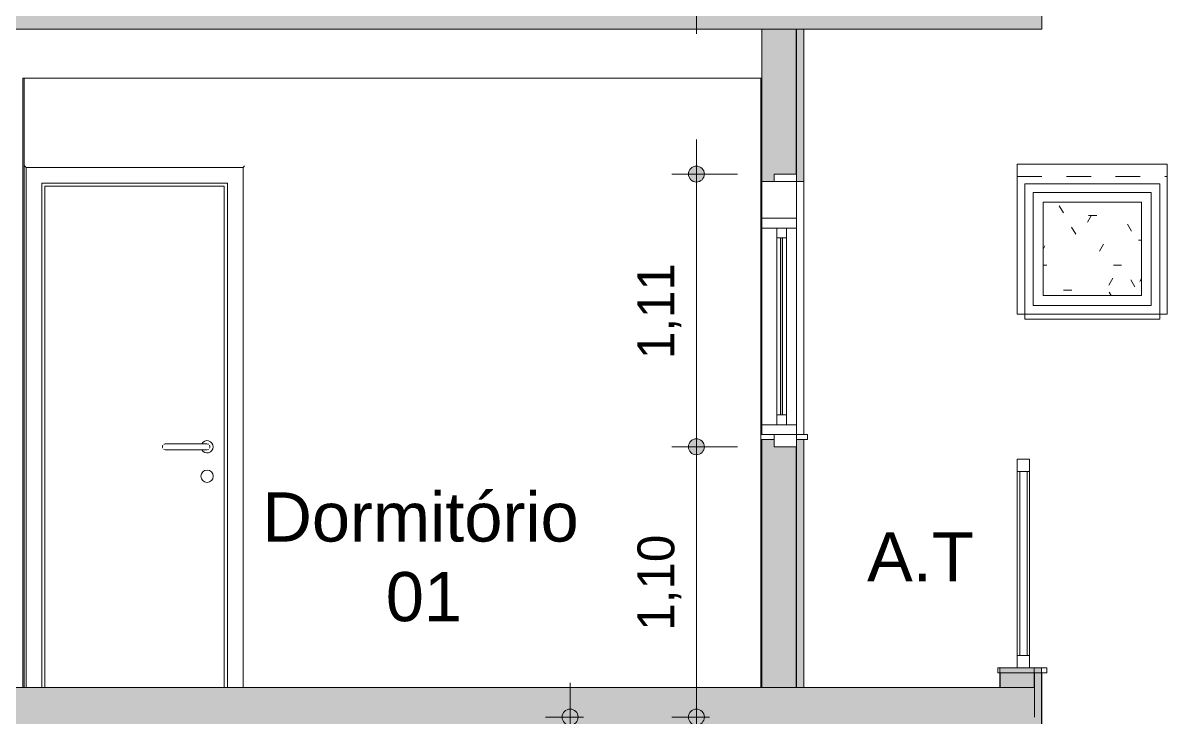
# Model space of a CAD drawing. Header units: metres. Extents: x -96 to 123, y 1 to 648.
# Drawn here: x 85.695 to 90.355, y 599.3 to 602.125 of the extents above; entities that cross this region are included whole.
import ezdxf

# ---------------------------------------------------------------- set-up
doc = ezdxf.new("R2010")
doc.units = ezdxf.units.M
doc.linetypes.add('_Tracejado médio', pattern=[0.004, 0.003, -0.001])
for name, color, linetype, lineweight in [('A-ANNO-DIMS', 7, 'Continuous', 5), ('A-ANNO-DIMS-100', 7, 'Continuous', 5), ('A-AREA-IDEN', 7, 'Continuous', 5), ('A-DETL', 7, 'Continuous', 5), ('A-DETL-GENF', 7, 'Continuous', 5), ('A-DOOR', 7, 'Continuous', 5), ('A-DOOR-FRAM', 7, 'Continuous', 5), ('A-FLOR-CASE', 7, 'Continuous', 5), ('A-FLOR-HRAL', 7, 'Continuous', 5), ('A-FLOR-OTLN', 7, 'Continuous', 5), ('A-GLAZ', 7, 'Continuous', 5), ('A-GLAZ-FRAM', 7, 'Continuous', 5), ('A-GLAZ-GLAS', 7, 'Continuous', 5), ('A-WALL', 7, 'Continuous', 5), ('A-WALL-MBNI', 7, 'Continuous', 5), ('A-WALL-PATT', 7, 'Continuous', 20)]:
    doc.layers.add(name, color=color, linetype=linetype, lineweight=lineweight)
doc.styles.add('Arial_1', font='arial.ttf', dxfattribs={"height": 0.2})
doc.styles.add('Century Gothic', font='GOTHIC.TTF', dxfattribs={"height": 0.15})
doc.dimstyles.new('PAA_-_Cota_com_linha_-_metros', dxfattribs={"dimscale": 0.3048, "dimtxt": 0.156625, "dimasz": 0.853018, "dimexe": 0.328084, "dimexo": 0.328084, "dimgap": 0.131234, "dimtad": 1, "dimrnd": 0.01, "dimzin": 0, "dimdsep": 46, "dimtxsty": 'Century Gothic', "dimblk1": 'DOTSMALL', "dimblk2": 'DOTSMALL', "dimsah": 1, "dimcen": 0.09, "dimdle": 0.459318, "dimazin": 0, "dimtfac": 1, "dimtdec": 4, "dimtix": 1, "dimtmove": 0, "dimatfit": 3, "dimfxl": 1, "dimtvp": 1, "dimtolj": 1, "dimtzin": 0, "dimarcsym": 2})

# ---------------------------------------------------------------- blocks, each defined once
blk = doc.blocks.new('Janela maxim-ar - 1 painel - 61 x 61-V183-Section 3')
at = {"layer": 'A-GLAZ-FRAM', "true_color": 0x808080}
h = blk.add_hatch(dxfattribs=at)
h.set_pattern_fill('FP_15', color=8, style=0, pattern_type=2)
h.set_pattern_definition([(0, (-24.57, 320.824), (0.4064, 0.1016), [0.03353, -0.27127, 0.03353, -0.27127, -1.626]), (0, (-24.57, 320.824), (0.4064, 0.1016), [-0.6096, 0.03353, -0.57607, 0.03353, -0.27127, -0.7112]), (0, (-24.57, 320.824), (0.4064, 0.1016), [-1.524, 0.03353, -0.16967, 0.03353, -0.47447]), (120, (-24.417, 320.875), (-0.29118818, 0.301152724), [0.03353, -0.27127, 0.03353, -0.27127, -1.626]), (120, (-24.417, 320.875), (-0.29118818, 0.301152724), [-0.6096, 0.03353, -0.57607, 0.03353, -0.27127, -0.7112]), (120, (-24.417, 320.875), (-0.29118818, 0.301152724), [-1.524, 0.03353, -0.16967, 0.03353, -0.47447]), (240, (-24.367, 321.078), (-0.11521182, -0.402752724), [0.03353, -0.27127, 0.03353, -0.27127, -1.626]), (240, (-24.367, 321.078), (-0.11521182, -0.402752724), [-0.6096, 0.03353, -0.57607, 0.03353, -0.27127, -0.7112]), (240, (-24.367, 321.078), (-0.11521182, -0.402752724), [-1.524, 0.03353, -0.16967, 0.03353, -0.47447])])
h.paths.add_polyline_path([(-9.7633, 601.015), (-9.4182, 601.015), (-9.4182, 601.395), (-9.8182, 601.395), (-9.8182, 601.015)])
at = {"layer": 'A-GLAZ', "linetype": '_Tracejado médio'}
blk.add_line((-9.9232, 601.5), (-9.3133, 601.5), dxfattribs=at)
at = {"layer": 'A-GLAZ-FRAM'}
for p, q in [((-9.3432, 601.47), (-9.8932, 601.47)), ((-9.8932, 600.94), (-9.8932, 601.47)), ((-9.3432, 601.47), (-9.3432, 600.94)), ((-9.8582, 601.435), (-9.8582, 600.975)), ((-9.8582, 601.435), (-9.3782, 601.435)), ((-9.3782, 600.975), (-9.3782, 601.435)), ((-9.8182, 601.015), (-9.8182, 601.395)), ((-9.8182, 601.395), (-9.4182, 601.395)), ((-9.4182, 601.395), (-9.4182, 601.015)), ((-9.4182, 601.015), (-9.8182, 601.015)), ((-9.8582, 600.975), (-9.3782, 600.975))]:
    blk.add_line(p, q, dxfattribs=at)
blk = doc.blocks.new('xok - janela de correr multipla com persiana - 121 x 111-V185-Section 3')
at = {"layer": 'A-GLAZ', "true_color": 0xe6e6e6}
blk.add_hatch(color=254, dxfattribs=at).paths.add_polyline_path([(-10.8792, 600.53), (-10.8792, 601.25), (-10.8872, 601.25), (-10.8872, 600.53)])
at = {"layer": 'A-GLAZ'}
for p, q in [((-10.9132, 601.51), (-10.9132, 601.48)), ((-10.8232, 601.51), (-10.9132, 601.51)), ((-10.9132, 601.48), (-10.8232, 601.48)), ((-10.8232, 601.48), (-10.8232, 601.51)), ((-10.9132, 600.45), (-10.9132, 600.4)), ((-10.8232, 600.45), (-10.9132, 600.45)), ((-10.8232, 600.4), (-10.8232, 600.45)), ((-10.9132, 600.4), (-10.8232, 600.4))]:
    blk.add_line(p, q, dxfattribs=at)
at = {"layer": 'A-GLAZ-FRAM'}
for p, q in [((-10.9132, 601.48), (-10.9632, 601.48)), ((-10.9632, 601.48), (-10.9632, 601.33)), ((-10.8232, 601.33), (-10.8232, 601.48)), ((-10.8232, 601.33), (-10.9632, 601.33)), ((-10.9632, 601.33), (-10.9632, 601.29)), ((-10.9632, 601.33), (-10.8232, 601.33)), ((-10.9632, 601.29), (-10.8232, 601.29)), ((-10.9632, 601.29), (-10.9632, 600.49)), ((-10.8632, 601.29), (-10.9032, 601.29)), ((-10.9032, 601.29), (-10.9032, 601.25)), ((-10.8632, 601.25), (-10.8632, 601.29)), ((-10.8232, 601.29), (-10.8232, 601.33)), ((-10.8232, 601.29), (-10.8232, 600.49)), ((-10.9032, 601.25), (-10.8632, 601.25)), ((-10.9032, 600.53), (-10.9032, 601.25)), ((-10.8632, 601.25), (-10.8632, 600.53)), ((-10.8632, 600.53), (-10.9032, 600.53)), ((-10.9032, 600.53), (-10.9032, 600.49)), ((-10.8632, 600.49), (-10.8632, 600.53)), ((-10.8232, 600.49), (-10.9632, 600.49)), ((-10.9632, 600.49), (-10.9632, 600.45)), ((-10.9632, 600.45), (-10.9132, 600.45)), ((-10.9032, 600.49), (-10.8632, 600.49)), ((-10.8232, 600.45), (-10.8232, 600.49))]:
    blk.add_line(p, q, dxfattribs=at)
at = {"layer": 'A-GLAZ-GLAS'}
for p, q in [((-10.8792, 601.25), (-10.8872, 601.25)), ((-10.8872, 601.25), (-10.8872, 600.53)), ((-10.8792, 600.53), (-10.8792, 601.25)), ((-10.8872, 600.53), (-10.8792, 600.53))]:
    blk.add_line(p, q, dxfattribs=at)
blk = doc.blocks.new('Porta única com batente1 - 72 x 215-3262574-Section 3')
at = {"layer": 'A-DOOR'}
for p, q in [((-13.9603, 601.537), (-13.9663, 601.543)), ((-13.0763, 601.537), (-13.9603, 601.537)), ((-13.9603, 599.42), (-13.9603, 601.537)), ((-13.0703, 601.543), (-13.0763, 601.537)), ((-13.0763, 599.42), (-13.0763, 601.537)), ((-13.8963, 599.42), (-13.8963, 601.473)), ((-13.8963, 601.473), (-13.1403, 601.473)), ((-13.1403, 601.473), (-13.1403, 599.42)), ((-13.8833, 601.46), (-13.1533, 601.46)), ((-13.8833, 601.46), (-13.8833, 599.42)), ((-13.1533, 601.46), (-13.1533, 599.42)), ((-13.2383, 600.412), (-13.3783, 600.412)), ((-13.3783, 600.388), (-13.2383, 600.388))]:
    blk.add_line(p, q, dxfattribs=at)
at = {"layer": 'A-DOOR', "flags": 128}
for points in [[(-13.3783, 600.412), (-13.3789, 600.412), (-13.3795, 600.412), (-13.3801, 600.412), (-13.3807, 600.412), (-13.3813, 600.412), (-13.3819, 600.412), (-13.3824, 600.412), (-13.383, 600.412), (-13.3836, 600.412), (-13.3841, 600.412), (-13.3847, 600.412), (-13.3852, 600.412), (-13.3858, 600.412), (-13.3863, 600.412), (-13.3868, 600.412), (-13.3873, 600.412), (-13.3877, 600.412), (-13.3882, 600.412), (-13.3886, 600.412), (-13.3891, 600.412), (-13.3895, 600.412), (-13.3899, 600.412), (-13.3902, 600.412), (-13.3906, 600.412), (-13.3909, 600.412), (-13.3912, 600.412), (-13.3915, 600.412), (-13.3918, 600.412), (-13.3921, 600.412), (-13.3923, 600.412), (-13.3925, 600.412), (-13.3927, 600.412), (-13.3928, 600.412), (-13.393, 600.412), (-13.3931, 600.412), (-13.3932, 600.412), (-13.3932, 600.412), (-13.3933, 600.412), (-13.3933, 600.412)], [(-13.2233, 600.412), (-13.2233, 600.412), (-13.2233, 600.412), (-13.2234, 600.412), (-13.2235, 600.412), (-13.2236, 600.412), (-13.2237, 600.412), (-13.2239, 600.412), (-13.2241, 600.412), (-13.2243, 600.412), (-13.2245, 600.412), (-13.2247, 600.412), (-13.225, 600.412), (-13.2253, 600.412), (-13.2256, 600.412), (-13.2259, 600.412), (-13.2263, 600.412), (-13.2266, 600.412), (-13.227, 600.412), (-13.2274, 600.412), (-13.2278, 600.412), (-13.2283, 600.412), (-13.2287, 600.412), (-13.2292, 600.412), (-13.2297, 600.412), (-13.2302, 600.412), (-13.2307, 600.412), (-13.2312, 600.412), (-13.2318, 600.412), (-13.2323, 600.412), (-13.2329, 600.412), (-13.2334, 600.412), (-13.234, 600.412), (-13.2346, 600.412), (-13.2352, 600.412), (-13.2357, 600.412), (-13.2363, 600.412), (-13.2369, 600.412), (-13.2375, 600.412), (-13.2381, 600.412), (-13.2383, 600.412)], [(-13.3933, 600.388), (-13.3933, 600.388), (-13.3933, 600.388), (-13.3932, 600.388), (-13.3931, 600.388), (-13.393, 600.388), (-13.3929, 600.388), (-13.3927, 600.388), (-13.3925, 600.388), (-13.3923, 600.388), (-13.3921, 600.388), (-13.3919, 600.388), (-13.3916, 600.388), (-13.3913, 600.388), (-13.391, 600.388), (-13.3907, 600.388), (-13.3903, 600.388), (-13.39, 600.388), (-13.3896, 600.388), (-13.3892, 600.388), (-13.3887, 600.388), (-13.3883, 600.388), (-13.3879, 600.388), (-13.3874, 600.388), (-13.3869, 600.388), (-13.3864, 600.388), (-13.3859, 600.388), (-13.3854, 600.388), (-13.3848, 600.388), (-13.3843, 600.388), (-13.3837, 600.388), (-13.3832, 600.388), (-13.3826, 600.388), (-13.382, 600.388), (-13.3814, 600.388), (-13.3808, 600.388), (-13.3803, 600.388), (-13.3797, 600.388), (-13.3791, 600.388), (-13.3785, 600.388), (-13.3783, 600.388)], [(-13.2383, 600.388), (-13.2377, 600.388), (-13.2371, 600.388), (-13.2365, 600.388), (-13.2359, 600.388), (-13.2353, 600.388), (-13.2347, 600.388), (-13.2342, 600.388), (-13.2336, 600.388), (-13.233, 600.388), (-13.2325, 600.388), (-13.2319, 600.388), (-13.2314, 600.388), (-13.2308, 600.388), (-13.2303, 600.388), (-13.2298, 600.388), (-13.2293, 600.388), (-13.2289, 600.388), (-13.2284, 600.388), (-13.228, 600.388), (-13.2275, 600.388), (-13.2271, 600.388), (-13.2267, 600.388), (-13.2264, 600.388), (-13.226, 600.388), (-13.2257, 600.388), (-13.2254, 600.388), (-13.2251, 600.388), (-13.2248, 600.388), (-13.2245, 600.388), (-13.2243, 600.388), (-13.2241, 600.388), (-13.2239, 600.388), (-13.2238, 600.388), (-13.2236, 600.388), (-13.2235, 600.388), (-13.2234, 600.388), (-13.2234, 600.388), (-13.2233, 600.388), (-13.2233, 600.388)]]:
    blk.add_lwpolyline(points, dxfattribs=at)
at = {"layer": 'A-DOOR'}
for centre, radius, start, end in [((-13.3933, 600.4), 0.012, 150, 180), ((-13.3933, 600.4), 0.012, 180, 210), ((-13.3933, 600.4), 0.012, 105, 120), ((-13.2233, 600.4), 0.025, 0, 150), ((-13.2233, 600.4), 0.025, 210, 0), ((-13.2233, 600.4), 0.012, 60, 75), ((-13.2233, 600.4), 0.012, 0, 30), ((-13.2233, 600.4), 0.012, 330, 0), ((-13.3933, 600.4), 0.012, 240, 255), ((-13.2233, 600.4), 0.012, 285, 300), ((-13.2233, 600.28), 0.025, 0, 180), ((-13.2233, 600.28), 0.025, 180, 0)]:
    blk.add_arc(centre, radius, start, end, dxfattribs=at)
at = {"layer": 'A-DOOR-FRAM'}
for p, q in [((-13.8833, 599.42), (-13.8833, 601.46)), ((-13.8833, 601.46), (-13.1533, 601.46)), ((-13.1533, 601.46), (-13.1533, 599.42))]:
    blk.add_line(p, q, dxfattribs=at)
blk = doc.blocks.new('Railing - 20mm-V186-Section 3')
at = {"layer": 'A-FLOR-HRAL'}
for p, q in [((-9.9233, 600.3501), (-9.8733, 600.3501)), ((-9.9233, 599.55), (-9.9233, 600.3)), ((-9.8733, 599.55), (-9.8733, 600.3))]:
    blk.add_line(p, q, dxfattribs=at)
blk = doc.blocks.new('Railing - 20mm-891507-Section 3')
at = {"layer": 'A-FLOR-HRAL'}
for p, q in [((-39.8032, 599.55), (-39.8032, 600.3)), ((-39.7732, 599.55), (-39.7732, 600.3))]:
    blk.add_line(p, q, dxfattribs=at)
blk = doc.blocks.new('Railing - Railing-3407390-Section 3')
at = {"layer": 'A-FLOR-HRAL'}
for p, q in [((-9.8733, 600.35), (-9.9233, 600.35)), ((-9.9233, 600.35), (-9.9233, 600.3)), ((-9.8733, 600.3), (-9.8733, 600.35)), ((-9.9233, 600.3), (-9.8733, 600.3)), ((-9.8733, 599.55), (-9.9233, 599.55)), ((-9.9233, 599.55), (-9.9233, 599.5)), ((-9.8733, 599.5), (-9.8733, 599.55)), ((-9.9233, 599.5), (-9.8733, 599.5))]:
    blk.add_line(p, q, dxfattribs=at)
blk.add_blockref('Railing - 20mm-V186-Section 3', (0, 0))
at = {"extrusion": (0, 0, -1), "zscale": -1}
blk.add_blockref('Railing - 20mm-891507-Section 3', (49.6865, 0), dxfattribs=at)
blk = doc.blocks.new('LUC-ARQ-001-MOD-EMB_rvt-3-Section 3')
at = {"layer": 'A-FLOR-CASE', "true_color": 0x808080}
h = blk.add_hatch(dxfattribs=at)
h.set_pattern_fill('FP_18', color=8, style=0, pattern_type=2)
h.set_pattern_definition([(0, (-24.57, 320.824), (0.8128, 0.2032), [0.03353, -0.57607, 0.03353, -0.57607, -3.251]), (0, (-24.57, 320.824), (0.8128, 0.2032), [-1.219, 0.03353, -1.186, 0.03353, -0.57607, -1.422]), (0, (-24.57, 320.824), (0.8128, 0.2032), [-3.048, 0.03353, -0.37287, 0.03353, -0.98247]), (120, (-24.265, 320.926), (-0.58237636, 0.60230545), [0.03353, -0.57607, 0.03353, -0.57607, -3.251]), (120, (-24.265, 320.926), (-0.58237636, 0.60230545), [-1.219, 0.03353, -1.186, 0.03353, -0.57607, -1.422]), (120, (-24.265, 320.926), (-0.58237636, 0.60230545), [-3.048, 0.03353, -0.37287, 0.03353, -0.98247]), (240, (-24.163, 321.332), (-0.23042364, -0.80550545), [0.03353, -0.57607, 0.03353, -0.57607, -3.251]), (240, (-24.163, 321.332), (-0.23042364, -0.80550545), [-1.219, 0.03353, -1.186, 0.03353, -0.57607, -1.422]), (240, (-24.163, 321.332), (-0.23042364, -0.80550545), [-3.048, 0.03353, -0.37287, 0.03353, -0.98247])])
h.paths.add_polyline_path([(-9.8653, 600.92), (-9.3432, 600.92), (-9.3436, 600.94), (-9.8932, 600.94), (-9.8932, 600.92)])
at = {"layer": 'A-FLOR-OTLN', "true_color": 0x808080}
blk.add_hatch(color=8, dxfattribs=at).paths.add_polyline_path([(-13.1572, 599.18), (-9.8533, 599.18), (-9.8533, 599.3), (-18.5182, 599.3), (-18.5182, 599.18), (-13.7649, 599.18)])
at = {"layer": 'A-WALL', "true_color": 0xffbb77}
h = blk.add_hatch(color=31, dxfattribs=at)
h.paths.add_polyline_path([(-10.8232, 599.42), (-10.7933, 599.42), (-10.7933, 600.43), (-10.8232, 600.43), (-10.8232, 599.4677)])
h.paths.add_polyline_path([(-10.7933, 601.48), (-10.7943, 602.1), (-10.8232, 602.1), (-10.8232, 601.48), (-10.8083, 601.48)])
for points in [[(-13.9683, 599.42), (-13.9683, 601.9), (-13.9733, 601.9), (-13.9723, 599.42), (-13.9706, 599.42)], [(-10.9633, 601.51), (-10.9632, 601.51), (-10.9633, 601.9), (-10.9682, 601.8991), (-10.9682, 601.51), (-10.964, 601.51)], [(-10.9633, 599.42), (-10.9632, 599.42), (-10.9633, 600.4), (-10.9682, 600.4), (-10.968, 599.42)], [(-9.8353, 599.18), (-9.8243, 599.18), (-9.8243, 599.5), (-9.8543, 599.5), (-9.8533, 599.18)]]:
    blk.add_hatch(color=31, dxfattribs=at).paths.add_polyline_path(points)
at = {"layer": 'A-WALL-PATT', "lineweight": 5, "true_color": 0xffbb77}
h = blk.add_hatch(color=31, dxfattribs=at)
h.paths.add_polyline_path([(-10.9626, 599.42), (-10.8232, 599.42), (-10.8233, 600.4), (-10.9132, 600.4), (-10.9132, 600.43), (-10.9632, 600.43), (-10.9632, 599.42)])
h.paths.add_polyline_path([(-10.9626, 601.48), (-10.9132, 601.48), (-10.9132, 601.51), (-10.8232, 601.51), (-10.8233, 602.1), (-10.9632, 602.1), (-10.9632, 601.48)])
for points in [[(-9.8653, 599.42), (-9.8543, 599.42), (-9.8543, 599.5), (-9.9943, 599.5), (-9.9943, 599.42), (-9.8733, 599.42)], [(-9.8543, 599.42), (-9.8533, 599.42), (-9.8543, 599.4677)]]:
    blk.add_hatch(color=31, dxfattribs=at).paths.add_polyline_path(points)
at = {"layer": 'A-FLOR-CASE'}
for p, q in [((-9.8932, 600.94), (-9.3432, 600.94)), ((-9.8932, 600.94), (-9.8932, 600.92)), ((-9.3432, 600.92), (-9.8932, 600.92)), ((-9.3432, 600.94), (-9.3432, 600.92))]:
    blk.add_line(p, q, dxfattribs=at)
at = {"layer": 'A-WALL', "lineweight": 20}
for p, q in [((-10.9632, 602.1), (-10.9632, 601.48)), ((-10.8232, 601.51), (-10.8232, 602.1)), ((-13.9733, 601.9), (-13.9733, 599.42)), ((-13.9683, 601.9), (-13.9733, 601.9)), ((-13.9683, 599.42), (-13.9683, 601.9)), ((-10.9632, 601.9), (-10.9682, 601.9)), ((-10.9682, 601.9), (-10.9682, 601.51)), ((-10.9632, 601.51), (-10.9632, 601.9)), ((-10.9682, 601.51), (-10.9632, 601.51)), ((-10.9632, 601.48), (-10.9132, 601.48)), ((-10.9132, 600.45), (-10.9682, 600.45)), ((-10.9682, 600.45), (-10.9682, 600.43)), ((-10.7782, 600.45), (-10.8232, 600.45)), ((-10.7782, 600.43), (-10.7782, 600.45)), ((-10.9682, 600.43), (-10.9632, 600.43)), ((-10.9632, 600.4), (-10.9682, 600.4)), ((-10.9682, 600.4), (-10.9682, 599.42)), ((-10.9632, 600.43), (-10.9632, 599.42)), ((-10.9632, 599.42), (-10.9632, 600.4)), ((-10.8232, 599.42), (-10.8232, 600.4)), ((-10.7933, 600.43), (-10.7782, 600.43)), ((-9.8033, 599.5), (-10.0033, 599.5)), ((-10.0033, 599.5), (-10.0033, 599.48)), ((-10.0033, 599.48), (-9.9933, 599.48)), ((-9.8543, 599.5), (-9.9943, 599.5)), ((-9.9943, 599.5), (-9.9943, 599.42)), ((-9.8533, 599.48), (-9.9933, 599.48)), ((-9.9933, 599.48), (-9.9933, 599.42)), ((-9.9933, 599.48), (-9.9933, 599.42)), ((-9.8543, 599.42), (-9.8543, 599.5)), ((-9.8243, 599.5), (-9.8543, 599.5)), ((-9.8543, 599.5), (-9.8543, 599.42)), ((-9.8533, 599.42), (-9.8533, 599.48)), ((-9.8233, 599.48), (-9.8533, 599.48)), ((-9.8533, 599.48), (-9.8533, 599.42)), ((-9.8533, 599.42), (-9.8533, 599.48)), ((-9.8533, 599.48), (-9.8533, 599.42)), ((-9.8243, 599.18), (-9.8243, 599.5)), ((-9.8233, 599.18), (-9.8233, 599.48)), ((-9.8233, 599.18), (-9.8233, 599.48)), ((-9.8233, 599.48), (-9.8033, 599.48)), ((-9.8033, 599.48), (-9.8033, 599.5))]:
    blk.add_line(p, q, dxfattribs=at)
at = {"layer": 'A-WALL', "color": 8, "true_color": 0x808080}
for p, q in [((-10.8233, 602.1), (-10.8233, 601.51)), ((-10.7933, 601.48), (-10.7933, 602.1)), ((-10.8232, 601.48), (-10.7933, 601.48)), ((-10.8233, 600.4), (-10.8233, 599.42)), ((-10.7933, 599.42), (-10.7933, 600.43))]:
    blk.add_line(p, q, dxfattribs=at)
at = {"layer": 'A-WALL'}
for p, q in [((-13.9232, 601.9), (-13.9683, 601.9)), ((-13.1133, 601.9), (-13.9232, 601.9)), ((-10.9682, 601.9), (-13.1133, 601.9)), ((-9.9233, 601.55), (-9.3133, 601.55)), ((-9.9233, 600.94), (-9.9233, 601.55)), ((-9.3133, 601.55), (-9.3133, 600.94)), ((-10.9682, 600.45), (-10.9682, 601.51)), ((-10.7933, 601.48), (-10.7933, 600.45)), ((-9.8932, 600.94), (-9.8932, 601.47)), ((-9.8932, 601.47), (-9.3432, 601.47)), ((-9.3432, 601.47), (-9.3432, 600.94)), ((-9.8932, 600.94), (-9.9233, 600.94)), ((-9.3133, 600.94), (-9.3432, 600.94)), ((-10.9682, 600.4), (-10.9682, 600.43)), ((-10.9132, 600.43), (-10.9632, 600.43)), ((-10.7933, 600.43), (-10.8232, 600.43)), ((-9.8533, 599.48), (-9.9933, 599.48)), ((-9.8233, 599.48), (-9.8533, 599.48))]:
    blk.add_line(p, q, dxfattribs=at)
at = {"layer": 'A-WALL-MBNI'}
for p, q in [((-10.9632, 600.43), (-10.9132, 600.43)), ((-10.8232, 600.43), (-10.7933, 600.43)), ((-9.9933, 599.48), (-9.8533, 599.48)), ((-9.8533, 599.48), (-9.8233, 599.48))]:
    blk.add_line(p, q, dxfattribs=at)
at = {"layer": 'A-DOOR', "color": 253, "lineweight": 5, "true_color": 0x999999}
blk.add_blockref('Porta única com batente1 - 72 x 215-3262574-Section 3', (0, 0), dxfattribs=at)
at = {"layer": 'A-FLOR-HRAL', "color": 253, "lineweight": 5, "true_color": 0x999999}
blk.add_blockref('Railing - Railing-3407390-Section 3', (0, 0), dxfattribs=at)
at = {"layer": 'A-GLAZ', "color": 253, "lineweight": 5, "true_color": 0x999999}
for name in ['xok - janela de correr multipla com persiana - 121 x 111-V185-Section 3', 'Janela maxim-ar - 1 painel - 61 x 61-V183-Section 3']:
    blk.add_blockref(name, (0, 0), dxfattribs=at)
blk = doc.blocks.new('DIMBLOCK69-Section 3')
at = {"layer": 'A-ANNO-DIMS-100', "true_color": 0x800000}
h = blk.add_hatch(color=16, dxfattribs=at)
edge = h.paths.add_edge_path()
edge.add_arc((87.9241, 599.3), 0.0325, 0, 360)
h = blk.add_hatch(color=16, dxfattribs=at)
edge = h.paths.add_edge_path()
edge.add_arc((87.9241, 596.23), 0.0325, 0, 360)
at = {"layer": 'A-ANNO-DIMS-100', "color": 16, "true_color": 0x800000}
for p, q in [((87.9241, 596.09), (87.9241, 599.44)), ((87.9241, 599.3), (87.8241, 599.3)), ((87.9241, 599.3), (87.9781, 599.3)), ((87.9241, 596.23), (87.8241, 596.23)), ((87.9241, 596.23), (87.9781, 596.23))]:
    blk.add_line(p, q, dxfattribs=at)
for centre in [(87.9241, 599.3), (87.9241, 596.23)]:
    blk.add_circle(centre, 0.0325, dxfattribs=at)
at = {"layer": 'A-ANNO-DIMS-100', "color": 0, "insert": (87.6844, 597.5669), "char_height": 0.15, "width": 0.475501, "attachment_point": 1, "rotation": 90, "line_spacing_factor": 0.984502, "style": 'Century Gothic'}
blk.add_mtext('3,07', dxfattribs=at)
blk = doc.blocks.new('_DotSmall')
at = {"color": 0, "linetype": 'ByBlock', "const_width": 0.5}
blk.add_lwpolyline([(-0.0625, 0, 1), (0.0625, 0, 1)], format="xyb", close=True, dxfattribs=at)
blk = doc.blocks.new('DIMBLOCK123-Section 3')
at = {"layer": 'A-ANNO-DIMS-100', "true_color": 0x800000}
h = blk.add_hatch(color=16, dxfattribs=at)
edge = h.paths.add_edge_path()
edge.add_arc((88.4383, 603.32), 0.0325, 0, 360)
h = blk.add_hatch(color=16, dxfattribs=at)
edge = h.paths.add_edge_path()
edge.add_arc((88.4383, 602.22), 0.0325, 0, 360)
at = {"layer": 'A-ANNO-DIMS-100', "color": 16, "true_color": 0x800000}
for p, q in [((88.4383, 603.32), (88.3383, 603.32)), ((88.4383, 602.08), (88.4383, 603.32)), ((88.4383, 603.32), (88.6044, 603.32)), ((88.4383, 602.22), (88.3383, 602.22)), ((88.4383, 602.22), (88.4923, 602.22))]:
    blk.add_line(p, q, dxfattribs=at)
for centre in [(88.4383, 603.32), (88.4383, 602.22)]:
    blk.add_circle(centre, 0.0325, dxfattribs=at)
at = {"layer": 'A-ANNO-DIMS-100', "color": 0, "insert": (88.1985, 602.5719), "char_height": 0.15, "width": 0.475501, "attachment_point": 1, "rotation": 90, "line_spacing_factor": 0.984502, "style": 'Century Gothic'}
blk.add_mtext('1,10', dxfattribs=at)
blk = doc.blocks.new('DIMBLOCK131-Section 3')
at = {"layer": 'A-ANNO-DIMS-100', "true_color": 0x800000}
h = blk.add_hatch(color=16, dxfattribs=at)
edge = h.paths.add_edge_path()
edge.add_arc((88.4383, 600.4), 0.0325, 0, 360)
h = blk.add_hatch(color=16, dxfattribs=at)
edge = h.paths.add_edge_path()
edge.add_arc((88.4383, 599.3), 0.0325, 0, 360)
at = {"layer": 'A-ANNO-DIMS-100', "color": 16, "true_color": 0x800000}
for p, q in [((88.4383, 600.4), (88.3383, 600.4)), ((88.4383, 599.16), (88.4383, 600.4)), ((88.4383, 600.4), (88.6055, 600.4)), ((88.4383, 599.3), (88.3383, 599.3)), ((88.4383, 599.3), (88.4923, 599.3))]:
    blk.add_line(p, q, dxfattribs=at)
for centre in [(88.4383, 600.4), (88.4383, 599.3)]:
    blk.add_circle(centre, 0.0325, dxfattribs=at)
at = {"layer": 'A-ANNO-DIMS-100', "color": 0, "insert": (88.1985, 599.6519), "char_height": 0.15, "width": 0.475501, "attachment_point": 1, "rotation": 90, "line_spacing_factor": 0.984502, "style": 'Century Gothic'}
blk.add_mtext('1,10', dxfattribs=at)
blk = doc.blocks.new('DIMBLOCK132-Section 3')
at = {"layer": 'A-ANNO-DIMS-100', "true_color": 0x800000}
h = blk.add_hatch(color=16, dxfattribs=at)
edge = h.paths.add_edge_path()
edge.add_arc((88.4383, 601.51), 0.0325, 0, 360)
h = blk.add_hatch(color=16, dxfattribs=at)
edge = h.paths.add_edge_path()
edge.add_arc((88.4383, 600.4), 0.0325, 0, 360)
at = {"layer": 'A-ANNO-DIMS-100', "color": 16, "true_color": 0x800000}
for p, q in [((88.4383, 600.4), (88.4383, 601.65)), ((88.4383, 601.51), (88.3383, 601.51)), ((88.4383, 601.51), (88.6055, 601.51)), ((88.4383, 600.4), (88.3383, 600.4)), ((88.4383, 600.4), (88.6055, 600.4))]:
    blk.add_line(p, q, dxfattribs=at)
for centre in [(88.4383, 601.51), (88.4383, 600.4)]:
    blk.add_circle(centre, 0.0325, dxfattribs=at)
at = {"layer": 'A-ANNO-DIMS-100', "color": 0, "insert": (88.1985, 600.7569), "char_height": 0.15, "width": 0.475501, "attachment_point": 1, "rotation": 90, "line_spacing_factor": 0.984502, "style": 'Century Gothic'}
blk.add_mtext('1,11', dxfattribs=at)

msp = doc.modelspace()

# ---------------------------------------------------------------- hatches: boundary and pattern name
at = {"layer": 'A-DETL-GENF', "true_color": 0x808080}
for points in [[(88.7005, 602.1), (89.8454, 602.1), (89.8444, 602.22), (81.1805, 602.22), (81.1805, 602.1), (88.3471, 602.1)], [(81.2104, 599.3), (89.8154, 599.3), (89.8144, 599.42), (81.2054, 599.42), (81.2054, 599.3)]]:
    msp.add_hatch(color=8, dxfattribs=at).paths.add_polyline_path(points)

# ---------------------------------------------------------------- linework, layer by layer
at = {"layer": 'A-DETL', "lineweight": 9}
for p, q in [((89.8454, 602.1), (89.8454, 602.22)), ((81.1805, 602.1), (89.8454, 602.1)), ((89.8154, 599.42), (81.2054, 599.42)), ((89.8154, 599.3), (89.8154, 599.42))]:
    msp.add_line(p, q, dxfattribs=at)

# ---------------------------------------------------------------- block references
at = {"lineweight": 5}
msp.add_blockref('LUC-ARQ-001-MOD-EMB_rvt-3-Section 3', (99.6687, 0), dxfattribs=at)

# ---------------------------------------------------------------- texts
at = {"layer": 'A-AREA-IDEN', "char_height": 0.2, "attachment_point": 1, "style": 'Arial_1'}
for s, insert, width in [('Dormitório', (86.6707, 600.2144), 1.595358), ('A.T', (89.1334, 600.0524), 0.537131), ('01', (87.1734, 599.8903), 0.38481)]:
    msp.add_mtext(s, dxfattribs=dict(at, insert=insert, width=width))

# ---------------------------------------------------------------- dimensions: what is measured, and where the dimension line sits
at = {"layer": 'A-ANNO-DIMS', "color": 16, "true_color": 0x800000}
for base, p1, p2, override, picture, middle in [((88.4383, 603.32), (88.3923, 602.22), (88.7044, 603.32), {"dimpost": '<>', "dimfxl": 1.143431}, 'DIMBLOCK123-Section 3', (88.3195, 602.77)), ((88.4383, 601.51), (88.7055, 600.4), (88.7055, 601.51), {"dimpost": '<>', "dimfxl": 1.11}, 'DIMBLOCK132-Section 3', (88.3218, 600.955)), ((88.4383, 600.4), (88.3923, 599.3), (88.7055, 600.4), {"dimpost": '<>', "dimfxl": 1.143718}, 'DIMBLOCK131-Section 3', (88.3195, 599.85)), ((87.9241, 599.3), (87.8781, 596.23), (87.8781, 599.3), {"dimpost": '<>', "dimfxl": 3.07}, 'DIMBLOCK69-Section 3', (87.8053, 597.765))]:
    dim = msp.add_linear_dim(base=base, p1=p1, p2=p2, angle=90, dimstyle='PAA_-_Cota_com_linha_-_metros', override=override, dxfattribs=at)
    dim.commit()
    dim.dimension.update_dxf_attribs({"geometry": picture, "text_midpoint": middle})

doc.saveas('drawing.dxf')
